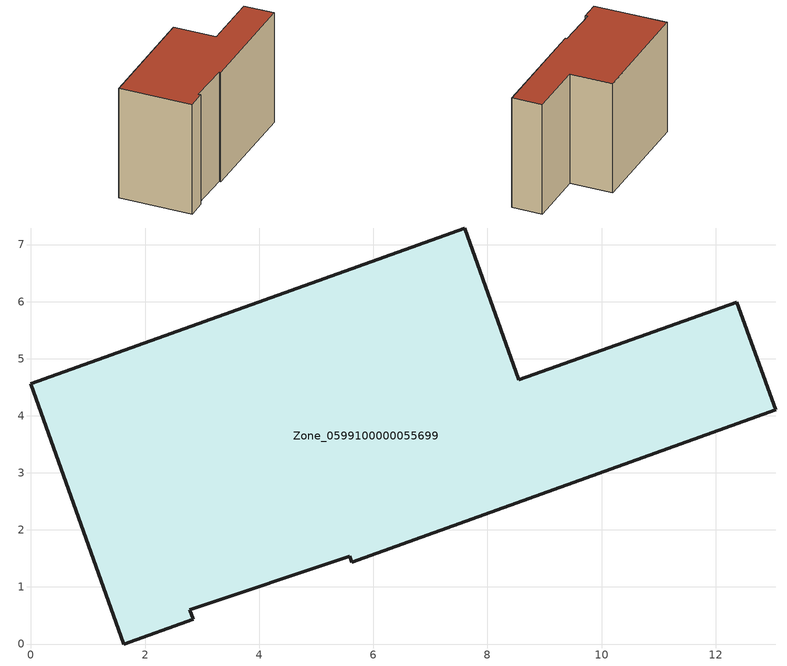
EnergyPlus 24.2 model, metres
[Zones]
Zone_0599100000055699
 floor ground (C_G): 12.37,5.99 13.05,4.1 5.62,1.43 5.59,1.54 2.78,0.6 2.84,0.44 1.63,0 0,4.56 7.6,7.29 8.55,4.63 z0
 wall outside (C_F): 13.05,4.1 12.37,5.99 8.55,4.63 7.6,7.29 0,4.56 1.63,0 2.84,0.44 2.78,0.6 5.59,1.54 5.62,1.43 13.05,4.1 z0:7.62
 roof outside (C_R): 1.63,0 2.84,0.44 2.78,0.6 5.59,1.54 5.62,1.43 13.05,4.1 12.37,5.99 8.55,4.63 7.6,7.29 0,4.56 z7.62
[BUILDING]
Pand.0599100000055699: North Axis=0; Terrain=City; Loads Convergence Tolerance Value=0.04; Temperature Convergence Tolerance Value=0.4; Solar Distribution=FullExterior; Maximum Number of Warmup Days=25; Minimum Number of Warmup Days=1
[Site:Location]
Rotterdam.The.Hague.AP_ZH_NLD Design_Conditions: Latitude=51.96; Longitude=4.45; Time Zone=1; Elevation=-4.5
[SITE:GROUNDTEMPERATURE:BUILDINGSURFACE]
18, 18, 18, 18, 18, 18, 18, 18, 18, 18, 18, 18
[MATERIAL] Thermal Absorptance=0.9; Solar Absorptance=0.7; Visible Absorptance=0.7
Name | Roughness | Thickness | Conductivity | Density | Specific Heat
G.TC.1946 | MediumSmooth | 0.15 | 1 | 540 | 1210
F.TC.1946 | Rough | 0.3 | 0.857143 | 1920 | 840
R.TC.1946 | MediumRough | 0.2 | 0.909091 | 1500 | 1000
[CONSTRUCTION]
C_G: G.TC.1946
C_F: F.TC.1946
C_R: R.TC.1946
[ZONE]
Zone_0599100000055699: Type=1; Multiplier=1; Ceiling Height=Autocalculate; Volume=Autocalculate; Floor Area=autocalculate; Part of Total Floor Area=Yes
[ZONEINFILTRATION:DESIGNFLOWRATE]
Infil_Zone_0599100000055699: Zone or ZoneList or Space or SpaceList=Zone_0599100000055699; Schedule=AlwaysOn; Design Flow Rate Calculation Method=Flow/Area; Flow Rate per Floor Area=0.003; Constant Term Coefficient=1; Temperature Term Coefficient=0; Velocity Term Coefficient=0; Velocity Squared Term Coefficient=0
[HVACTEMPLATE:ZONE:IDEALLOADSAIRSYSTEM]
Zone_0599100000055699: Maximum Heating Supply Air Temperature=50; Minimum Cooling Supply Air Temperature=13; Maximum Heating Supply Air Humidity Ratio=0.0156; Minimum Cooling Supply Air Humidity Ratio=0.0077; Heating Limit=NoLimit; Cooling Limit=NoLimit; Dehumidification Control Type=ConstantSensibleHeatRatio; Cooling Sensible Heat Ratio=0.7; Dehumidification Setpoint=60; Humidification Control Type=None; Humidification Setpoint=30; Outdoor Air Method=None; Outdoor Air Flow Rate per Person=0.00944; Outdoor Air Flow Rate per Zone Floor Area=0; Outdoor Air Flow Rate per Zone=0; Demand Controlled Ventilation Type=None; Outdoor Air Economizer Type=NoEconomizer; Heat Recovery Type=None; Sensible Heat Recovery Effectiveness=0.7; Latent Heat Recovery Effectiveness=0.65
[ZONECONTROL:THERMOSTAT]
ThermostatControl_Zone_0599100000055699: Zone or ZoneList=Zone_0599100000055699; Control Type Schedule=DualSetpointControlType; Control 1=Thermostat_Zone_0599100000055699; Temperature Difference Between Cutout And Setpoint=0
[THERMOSTATSETPOINT:DUALSETPOINT]
Thermostat_Zone_0599100000055699: Heating Setpoint Temperature Schedule=HeatingSetpoint_Zone_0599100000055699; Cooling Setpoint Temperature Schedule=CoolingSetpoint_Zone_0599100000055699
[SCHEDULE:COMPACT]
HeatingSetpoint_Zone_0599100000055699: Through: 12/31, For: AllDays, Until: 24:00, 21
CoolingSetpoint_Zone_0599100000055699: Through: 12/31, For: AllDays, Until: 24:00, 24
DualSetpointControlType: Through: 12/31, For: AllDays, Until: 24:00, 4
AlwaysOn: Through: 12/31, For: AllDays, Until: 24:00, 1
